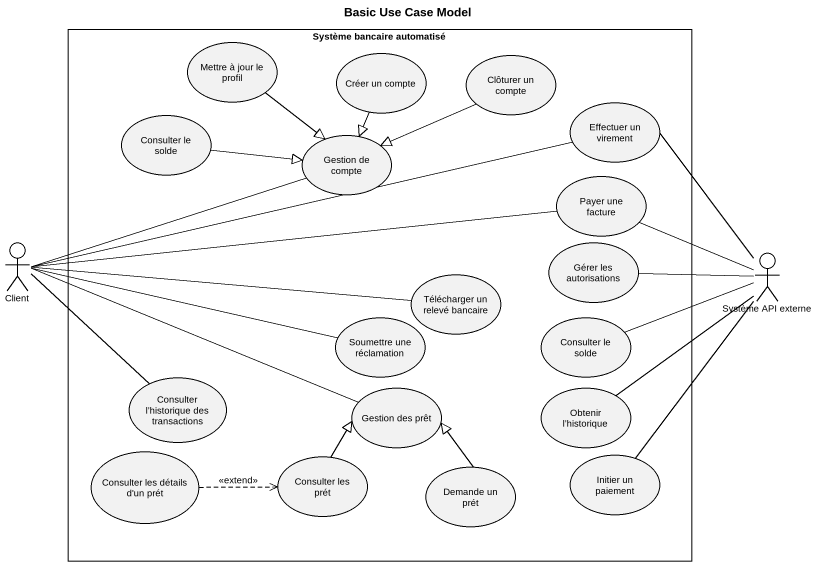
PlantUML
@startuml
title Basic Use Case Model
rectangle "Système bancaire automatisé" as Système_bancaire_automatisé {
  usecase "Mettre à jour le profil" as Mettre_à_jour_le_profil
  usecase "Créer un compte" as Créer_un_compte
  usecase "Clôturer un compte" as Clôturer_un_compte
  usecase "Consulter le solde" as Consulter_le_solde
  usecase "Effectuer un virement" as Effectuer_un_virement
  usecase "Gestion de compte" as Gestion_de_compte
  usecase "Payer une facture" as Payer_une_facture
  usecase "Gérer les autorisations" as Gérer_les_autorisations
  usecase "Télécharger un relevé bancaire" as Télécharger_un_relevé
  usecase "Soumettre une réclamation" as Soumettre_une_réclamation
  usecase "Consulter le solde" as Consulter_le_solde_2
  usecase "Consulter l’historique des transactions" as Consulter_l_historique_des
  usecase "Gestion des prêt" as Gestion_des_prêt
  usecase "Obtenir l’historique" as Obtenir_l_historique
  usecase "Consulter les détails d'un prét" as Consulter_les_détails_d_un
  usecase "Consulter les prét" as Consulter_les_prét
  usecase "Demande un prét" as Demande_un_prét
  usecase "Initier un paiement" as Initier_un_paiement
}
actor Client
actor "Système API externe" as Système_API_externe
Mettre_à_jour_le_profil --|> Gestion_de_compte
Créer_un_compte --|> Gestion_de_compte
Clôturer_un_compte -left-|> Gestion_de_compte
Consulter_le_solde -right-|> Gestion_de_compte
Client -right- Effectuer_un_virement
Client -right- Gestion_de_compte
Client -right- Payer_une_facture
Client -right- Télécharger_un_relevé
Client -right- Soumettre_une_réclamation
Client -- Consulter_l_historique_des
Client -right- Gestion_des_prêt
Système_API_externe -up- Effectuer_un_virement
Système_API_externe -left- Payer_une_facture
Système_API_externe -left- Gérer_les_autorisations
Système_API_externe -left- Consulter_le_solde_2
Système_API_externe -- Obtenir_l_historique
Système_API_externe -- Initier_un_paiement
Consulter_les_détails_d_un .right.> Consulter_les_prét : <<extend>>
Consulter_les_prét -up-|> Gestion_des_prêt
Demande_un_prét -up-|> Gestion_des_prêt
@enduml
